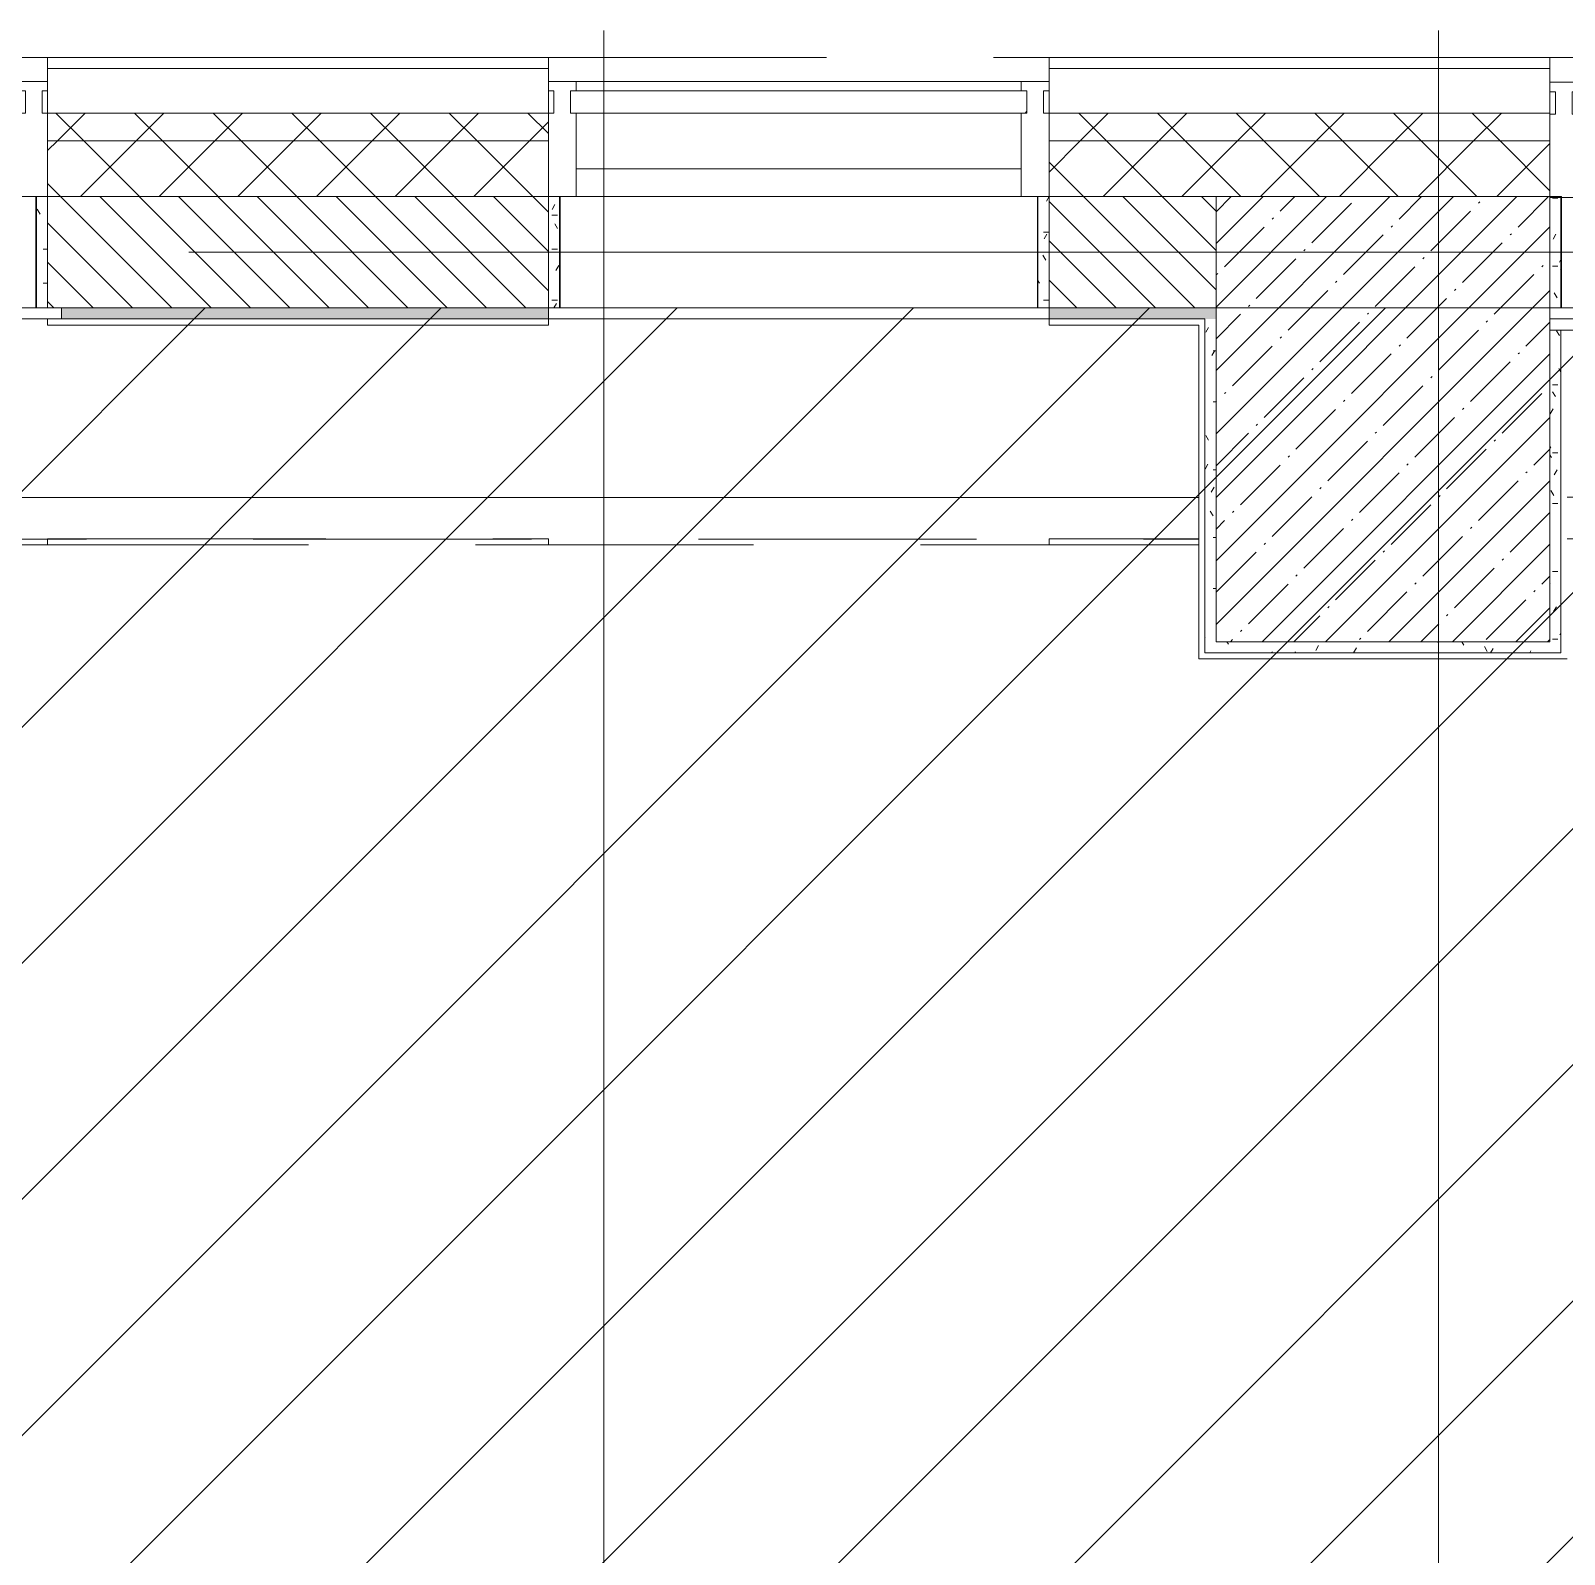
# Model space of a CAD drawing. Header units: millimetres. Extents: x -6228 to 198016, y -8553 to 29000.
# Drawn here: x 151558 to 154314, y 24660 to 27398 of the extents above; entities that cross this region are included whole.
import ezdxf

# ---------------------------------------------------------------- set-up
doc = ezdxf.new("R2010")
doc.units = ezdxf.units.MM
doc.linetypes.add('200_ШТРИХ__ш1_п0_6_', pattern=[800, 500, -300])
doc.linetypes.add('Осевая', pattern=[15875, 3175, -2381.25, 7937.5, -2381.25])
for name, color, linetype, lineweight in [('A-DETL-1', 7, 'Continuous', 9), ('A-DETL-MBND-1', 7, '200_ШТРИХ__ш1_п0_6_', 9), ('A-GLAZ-CURT-2', 7, 'Continuous', 9), ('A-GLAZ-CWMG-3', 7, 'Continuous', 9), ('A-WALL-1', 7, 'Continuous', 9), ('A-WALL-4', 7, 'Continuous', 13), ('I-WALL-7', 7, 'Continuous', 9), ('S-COLS-2', 7, 'Continuous', 9), ('Оси', 7, 'Continuous', 9), ('Оси-2', 7, 'Осевая', 9)]:
    doc.layers.add(name, color=color, linetype=linetype, lineweight=lineweight)
doc.layers.add('A-DETL-GENF-7', color=7, linetype='Continuous', lineweight=9, true_color=0xc0c0c0)
doc.layers.add('I-WALL-9', color=9, linetype='Continuous', lineweight=9, true_color=0x808080)
pattern_1 = [(45, (135578.19, 0), (-70.71068, 70.71068), []), (135, (135578.19, 0), (-70.71068, -70.71068), [])]
pattern_2 = [(0, (135578.187, 0), (121.92, 30.48), [10.058, -81.382, 10.058, -81.382, -487.68]), (0, (135578.187, 0), (121.92, 30.48), [-182.88, 10.058, -172.822, 10.058, -81.382, -213.36]), (0, (135578.187, 0), (121.92, 30.48), [-457.2, 10.058, -50.902, 10.058, -142.342]), (120, (135623.907, 15.24), (-87.356454, 90.345817), [10.058, -81.382, 10.058, -81.382, -487.68]), (120, (135623.907, 15.24), (-87.356454, 90.345817), [-182.88, 10.058, -172.822, 10.058, -81.382, -213.36]), (120, (135623.907, 15.24), (-87.356454, 90.345817), [-457.2, 10.058, -50.902, 10.058, -142.342]), (240, (135639.147, 76.2), (-34.563546, -120.825817), [10.058, -81.382, 10.058, -81.382, -487.68]), (240, (135639.147, 76.2), (-34.563546, -120.825817), [-182.88, 10.058, -172.822, 10.058, -81.382, -213.36]), (240, (135639.147, 76.2), (-34.563546, -120.825817), [-457.2, 10.058, -50.902, 10.058, -142.342])]

# ---------------------------------------------------------------- blocks, each defined once
blk = doc.blocks.new('Прямоугольный импост - Импост структурный с накладкой - 190мм-22856075-План зашивки приборов отопления в осях 2 этажа 1-12')
at = {"layer": 'A-GLAZ-CWMG-3'}
for p, q in [((0, 190), (-50, 190)), ((-50, 190), (-50, 40)), ((0, 40), (0, 190)), ((-50, 40), (-40, 40)), ((-40, 40), (-40, 0)), ((-10, 0), (-10, 40)), ((-10, 40), (0, 40)), ((-40, 0), (-50, 0)), ((-50, 0), (-50, -17)), ((0, 0), (-10, 0)), ((0, -17), (0, 0)), ((-50, -17), (0, -17))]:
    blk.add_line(p, q, dxfattribs=at)
blk = doc.blocks.new('Прямоугольный импост - Импост структурный с накладкой - 190мм-V179-План зашивки приборов отопления в осях 2 этажа 1-12')
at = {"layer": 'A-GLAZ-CWMG-3'}
for p, q in [((0, 190), (-50, 190)), ((-50, 190), (-50, 40)), ((0, 40), (0, 188.3)), ((-50, 40), (-40, 40)), ((-40, 40), (-40, 0)), ((-10, 0), (-10, 40)), ((-10, 40), (0, 40)), ((-40, 0), (-50, 0)), ((-50, 0), (-50, -17)), ((0, 0), (-10, 0)), ((0, -17), (0, 0)), ((-50, -17), (0, -17))]:
    blk.add_line(p, q, dxfattribs=at)
blk = doc.blocks.new('Системная панель - Стекло - 40мм-V190-План зашивки приборов отопления в осях 2 этажа 1-12')
at = {"layer": 'A-GLAZ-CURT-2'}
h = blk.add_hatch(dxfattribs=at)
h.set_pattern_fill('FP_169', color=256, style=0, pattern_type=2)
h.set_pattern_definition([(45, (-17460.26, -27190), (-282.8427, 282.8427), [200, -600]), (45, (-17660.26, -27290), (-282.8427, 282.8427), [600, -200]), (45, (-17260.26, -27390), (-282.8427, 282.8427), [200, -600])])
h.paths.add_polyline_path([(-410, -40), (410, -40), (410, 0), (-410, 0)])
for p, q in [((410, 0), (-410, 0)), ((-410, 0), (-410, -40)), ((410, -40), (410, 0)), ((-410, -40), (410, -40))]:
    blk.add_line(p, q, dxfattribs=at)
blk = doc.blocks.new('Прямоугольный импост - Импост структурный с накладкой - 160мм Темный-33186089-План зашивки приборов отопления в осях 2 этажа 1-12')
at = {"layer": 'A-GLAZ-CWMG-3'}
for p, q in [((16960.3, 27307), (17760.3, 27307)), ((16960.3, 27150), (17760.3, 27150))]:
    blk.add_line(p, q, dxfattribs=at)
blk = doc.blocks.new('Прямоугольный импост - Импост структурный с накладкой - 190мм-V203-План зашивки приборов отопления в осях 2 этажа 1-12')
at = {"layer": 'A-GLAZ-CWMG-3'}
for p, q in [((-50, 40), (-50, 190)), ((-50, 190), (0, 190)), ((0, 190), (0, 40)), ((-40, 40), (-50, 40)), ((-40, 0), (-40, 40)), ((-10, 40), (-10, 0)), ((0, 40), (-10, 40)), ((-50, -17), (-50, 0)), ((-50, 0), (-40, 0)), ((-10, 0), (0, 0)), ((0, 0), (0, -17)), ((0, -17), (-50, -17))]:
    blk.add_line(p, q, dxfattribs=at)
blk = doc.blocks.new('BSC_Колонна _Прямоугольная - 600х800-V233-План зашивки приборов отопления в осях 2 этажа 1-12')
at = {"layer": 'S-COLS-2'}
h = blk.add_hatch(dxfattribs=at)
h.set_pattern_fill('FP_204', color=256, style=0, pattern_type=2)
h.set_pattern_definition([(45, (-18410.26, -26700), (-57.02463, 57.02463), []), (45, (-18353.23, -26700), (-57.02463, 57.02463), [100.806, -20.161, 3.353, -16.808])])
h.paths.add_polyline_path([(-300, -400), (300, -400), (300, 400), (-300, 400), (-300, -351.6)])
for p, q in [((300, 400), (-300, 400)), ((-300, 400), (-300, 200)), ((300, 200), (300, 400)), ((-300, 200), (-300, -400)), ((300, -400), (300, 200)), ((-300, -400), (300, -400))]:
    blk.add_line(p, q, dxfattribs=at)
blk = doc.blocks.new('Зашивка приборов отопления12 - Зашивка приборов отопления-33278990-План зашивки приборов отопления в осях 2 этажа 1-12')
at = {"layer": 'A-DETL-MBND-1'}
for p, q in [((35540, 23400), (34640, 23400)), ((37340, 23400), (36440, 23400)), ((34309.7, 23079), (37609, 23079)), ((37609, 23079), (34309.7, 23079)), ((34309.7, 23004), (37609, 23004))]:
    blk.add_line(p, q, dxfattribs=at)
blk = doc.blocks.new('Зашивка приборов отопления13 - Зашивка приборов отопления-33279120-План зашивки приборов отопления в осях 2 этажа 1-12')
at = {"layer": 'A-DETL-MBND-1'}
for p, q in [((19610.3, 26880), (18710.3, 26880)), ((20135.9, 26560), (20135.9, 26849)), ((20136.3, 26849), (20136.3, 26560)), ((18741.3, 26560), (20135.9, 26560)), ((20210, 26560), (20135.9, 26560)), ((18741.3, 26485), (19610.3, 26485))]:
    blk.add_line(p, q, dxfattribs=at)

msp = doc.modelspace()

# ---------------------------------------------------------------- hatches: boundary and pattern name
at = {"layer": 'A-DETL-GENF-7'}
h = msp.add_hatch(dxfattribs=at)
h.set_pattern_fill('FP_235', color=256, style=0, pattern_type=2)
h.set_pattern_definition([(45, (135578.2, 0), (-212.132, 212.132), [])])
h.paths.add_polyline_path([(166168.2, 15231), (166168.2, 26500), (157488.2, 26500), (157488.2, 26900), (150338.2, 26900), (150338.2, 24680), (149888.4, 24680), (149888.4, 15231), (163568.5, 15231)])
at = {"layer": 'A-WALL-1'}
h = msp.add_hatch(dxfattribs=at)
h.set_pattern_fill('FP_152', color=256, style=0, pattern_type=2)
h.set_pattern_definition(pattern_1)
h.paths.add_polyline_path([(169288.2, 27200), (169288.2, 27250), (155188.4, 27250), (155188.4, 27200), (169205.9, 27200)])
h.paths.add_polyline_path([(154288.4, 27200), (154288.4, 27250), (153388.4, 27250), (153388.4, 27200), (154283.5, 27200)])
h.paths.add_polyline_path([(152488.4, 27200), (152488.4, 27250), (151588.4, 27250), (151588.4, 27200), (152293.9, 27200)])
h.paths.add_polyline_path([(150688.4, 27200), (150688.4, 27250), (149267.2, 27250), (149267.2, 27200), (150635.8, 27200)])
h = msp.add_hatch(dxfattribs=at)
h.set_pattern_fill('FP_152', color=256, style=0, pattern_type=2)
h.set_pattern_definition(pattern_1)
h.paths.add_polyline_path([(168874.3, 27100), (169188.2, 27100), (169188.2, 27200), (155188.4, 27200), (155188.4, 27100), (168211, 27100)])
h.paths.add_polyline_path([(154288.4, 27100), (154288.4, 27200), (153388.4, 27200), (153388.4, 27100), (154283.5, 27100)])
h.paths.add_polyline_path([(151588.4, 27100), (152488.4, 27100), (152488.4, 27200), (151588.4, 27200), (151588.4, 27133.3)])
h.paths.add_polyline_path([(150635.8, 27100), (150688.4, 27100), (150688.4, 27200), (149267.2, 27200), (149267.2, 27100), (150304.2, 27100)])
h = msp.add_hatch(dxfattribs=at)
h.set_pattern_fill('FP_154', color=256, style=0, pattern_type=2)
h.set_pattern_definition([(135, (135578.187, 0), (-35.35534, -35.35534), [])])
h.paths.add_polyline_path([(157488.2, 26900), (157488.2, 27100), (155188.4, 27100), (155188.4, 26900), (156936.4, 26900)])
h.paths.add_polyline_path([(153388.4, 26900), (153688.4, 26900), (153688.4, 27100), (153388.4, 27100)])
h.paths.add_polyline_path([(152488.4, 26900), (152488.4, 27100), (151588.4, 27100), (151588.4, 26900), (152293.9, 26900)])
h.paths.add_polyline_path([(150688.4, 26900), (150688.4, 27100), (149888.2, 27100), (149888.2, 26900), (150635.8, 26900)])
at = {"layer": 'I-WALL-9'}
h = msp.add_hatch(dxfattribs=at)
h.set_pattern_fill('FP_219', color=256, style=0, pattern_type=2)
h.set_pattern_definition(pattern_2)
h.paths.add_polyline_path([(151588.4, 26900), (151588.4, 27100), (151568.4, 27100), (151568.4, 26900)])
h = msp.add_hatch(dxfattribs=at)
h.set_pattern_fill('FP_219', color=256, style=0, pattern_type=2)
h.set_pattern_definition(pattern_2)
h.paths.add_polyline_path([(152508.4, 26900), (152508.4, 27100), (152488.4, 27100), (152488.4, 26900)])
h = msp.add_hatch(dxfattribs=at)
h.set_pattern_fill('FP_219', color=256, style=0, pattern_type=2)
h.set_pattern_definition(pattern_2)
h.paths.add_polyline_path([(153388.4, 26900), (153388.4, 27100), (153368.4, 27100), (153368.4, 26900)])
h = msp.add_hatch(dxfattribs=at)
h.set_pattern_fill('FP_219', color=256, style=0, pattern_type=2)
h.set_pattern_definition(pattern_2)
h.paths.add_polyline_path([(154308.4, 26900), (154308.4, 27100), (154288.4, 27100), (154288.4, 26900)])
h = msp.add_hatch(dxfattribs=at)
h.set_pattern_fill('FP_219', color=256, style=0, pattern_type=2)
h.set_pattern_definition(pattern_2)
h.paths.add_polyline_path([(153688.4, 26880), (153688.4, 26900), (153388.4, 26900), (153388.4, 26880), (153668.4, 26880)])
h.paths.add_polyline_path([(152488.4, 26880), (152488.4, 26900), (151613.4, 26900), (151613.4, 26880), (152293.9, 26880)])
h.paths.add_polyline_path([(150385.2, 26880), (150688.4, 26880.4), (150688.4, 26900), (150358.2, 26898.9), (150358.2, 26880)])
h = msp.add_hatch(dxfattribs=at)
h.set_pattern_fill('FP_219', color=256, style=0, pattern_type=2)
h.set_pattern_definition(pattern_2)
h.paths.add_polyline_path([(153668.4, 26280), (153688.4, 26280), (153688.4, 26880), (153668.4, 26880), (153668.4, 26300)])
h = msp.add_hatch(dxfattribs=at)
h.set_pattern_fill('FP_219', color=256, style=0, pattern_type=2)
h.set_pattern_definition(pattern_2)
h.paths.add_polyline_path([(154288.4, 26300), (154308.4, 26300), (154308.4, 26860), (154288.4, 26860), (154288.4, 26348.4)])
h = msp.add_hatch(dxfattribs=at)
h.set_pattern_fill('FP_219', color=256, style=0, pattern_type=2)
h.set_pattern_definition(pattern_2)
h.paths.add_polyline_path([(153688.4, 26280), (154308.4, 26280), (154308.4, 26300), (153688.4, 26300)])

# ---------------------------------------------------------------- linework, layer by layer
at = {"layer": 'A-DETL-1'}
msp.add_line((157488.2, 26900), (150338.2, 26900), dxfattribs=at)
at = {"layer": 'A-DETL-MBND-1'}
for p, q in [((150688.4, 27350), (151588.4, 27350)), ((152488.4, 27350), (153388.4, 27350)), ((154288.4, 27350), (155188.4, 27350)), ((152538.4, 27100), (153338.4, 27100)), ((153338.4, 27100), (152538.4, 27100)), ((151588.4, 26880), (150688.4, 26880)), ((153388.4, 26880), (152488.4, 26880)), ((155188.4, 26880), (154288.4, 26880)), ((151588.4, 26474), (150359.2, 26474)), ((151588.4, 26485), (152488.4, 26485)), ((151588.4, 26474), (151588.4, 26485)), ((153657.4, 26474), (151588.4, 26474)), ((152488.4, 26485), (152488.4, 26474)), ((153388.4, 26485), (153657.4, 26485)), ((153388.4, 26485), (153388.4, 26474))]:
    msp.add_line(p, q, dxfattribs=at)
at = {"layer": 'A-WALL-1'}
for p, q in [((152488.4, 27350), (151588.4, 27350)), ((151588.4, 27350), (151588.4, 27100)), ((152488.4, 27100), (152488.4, 27350)), ((154288.4, 27350), (153388.4, 27350)), ((153388.4, 27350), (153388.4, 27100)), ((154288.4, 27100), (154288.4, 27350)), ((151588.4, 27100), (152488.4, 27100)), ((151588.4, 27100), (151588.4, 26900)), ((153388.4, 27100), (153688.4, 27100)), ((151588.4, 26900), (151613.4, 26900))]:
    msp.add_line(p, q, dxfattribs=at)
at = {"layer": 'A-WALL-4'}
for p, q in [((152488.4, 27330), (151588.4, 27330)), ((154288.4, 27330), (153388.4, 27330)), ((152488.4, 27250), (151588.4, 27250)), ((154288.4, 27250), (153388.4, 27250)), ((152488.4, 27200), (151588.4, 27200)), ((154288.4, 27200), (153388.4, 27200)), ((152488.4, 27100), (151588.4, 27100)), ((153688.4, 27100), (153388.4, 27100)), ((151613.4, 26900), (152488.4, 26900)), ((151613.4, 26880), (152488.4, 26880)), ((153388.4, 26900), (153688.4, 26900)), ((153388.4, 26880), (153668.4, 26880)), ((153668.4, 26880), (153668.4, 26280))]:
    msp.add_line(p, q, dxfattribs=at)
at = {"layer": 'I-WALL-7'}
for p, q in [((151588.4, 27100), (151567.4, 27100)), ((151567.4, 27100), (151567.4, 26900)), ((151568.4, 27100), (151568.4, 26900)), ((152488.4, 27100), (152488.4, 26869)), ((152509.4, 27100), (152488.4, 27100)), ((152508.4, 26900), (152508.4, 27100)), ((152509.4, 26900), (152509.4, 27100)), ((153388.4, 27100), (153367.4, 27100)), ((153367.4, 27100), (153367.4, 26900)), ((153368.4, 27100), (153368.4, 26900)), ((153388.4, 26869), (153388.4, 27100)), ((154309.4, 27100), (154288.4, 27100)), ((154308.4, 26900), (154308.4, 27100)), ((154309.4, 26900), (154309.4, 27100)), ((150688.4, 26900), (151588.4, 26900)), ((151613.4, 26880), (150688.4, 26880)), ((151588.4, 26880), (151588.4, 26869)), ((151613.4, 26900), (151613.4, 26880)), ((152488.4, 26900), (153388.4, 26900)), ((153388.4, 26880), (152488.4, 26880)), ((154288.4, 26900), (154309.4, 26900)), ((157488.2, 26880), (154288.4, 26880)), ((151588.4, 26869), (152488.4, 26869)), ((153388.4, 26869), (153657.4, 26869)), ((153657.4, 26869), (153657.4, 26269)), ((155188.4, 26860), (154288.4, 26860)), ((154308.4, 26280), (154308.4, 26860)), ((153668.4, 26280), (154308.4, 26280)), ((153657.4, 26269), (154319.4, 26269))]:
    msp.add_line(p, q, dxfattribs=at)
at = {"layer": 'Оси'}
for p, q in [((152588.2, 24898.1), (152588.2, 27398.1)), ((154088.2, 24898.1), (154088.2, 27398.1))]:
    msp.add_line(p, q, dxfattribs=at)
at = {"layer": 'Оси-2'}
for p, q in [((135967.2, 27000), (166938.2, 27000)), ((152588.2, 593.7), (152588.2, 24898.1)), ((154088.2, 593.7), (154088.2, 24898.1))]:
    msp.add_line(p, q, dxfattribs=at)

# ---------------------------------------------------------------- block references
at = {"layer": 'A-DETL-MBND-1'}
for name, p in [('Зашивка приборов отопления12 - Зашивка приборов отопления-33278990-План зашивки приборов отопления в осях 2 этажа 1-12', (116048.4, 3480)), ('Зашивка приборов отопления13 - Зашивка приборов отопления-33279120-План зашивки приборов отопления в осях 2 этажа 1-12', (135578.2, 0))]:
    msp.add_blockref(name, p, dxfattribs=at)
at = {"layer": 'A-GLAZ-CURT-2'}
msp.add_blockref('Системная панель - Стекло - 40мм-V190-План зашивки приборов отопления в осях 2 этажа 1-12', (152938.4, 27290), dxfattribs=at)
at = {"layer": 'A-GLAZ-CWMG-3', "extrusion": (0, 0, -1), "rotation": 180}
for p in [(-151588.4, 27290), (-153388.4, 27290)]:
    msp.add_blockref('Прямоугольный импост - Импост структурный с накладкой - 190мм-V203-План зашивки приборов отопления в осях 2 этажа 1-12', p, dxfattribs=at)
at = {"layer": 'A-GLAZ-CWMG-3', "rotation": 180}
for name, p in [('Прямоугольный импост - Импост структурный с накладкой - 190мм-22856075-План зашивки приборов отопления в осях 2 этажа 1-12', (152488.4, 27290)), ('Прямоугольный импост - Импост структурный с накладкой - 190мм-V179-План зашивки приборов отопления в осях 2 этажа 1-12', (154288.4, 27288.3))]:
    msp.add_blockref(name, p, dxfattribs=at)
at = {"layer": 'A-GLAZ-CWMG-3'}
msp.add_blockref('Прямоугольный импост - Импост структурный с накладкой - 160мм Темный-33186089-План зашивки приборов отопления в осях 2 этажа 1-12', (135578.2, 0), dxfattribs=at)
at = {"layer": 'S-COLS-2'}
msp.add_blockref('BSC_Колонна _Прямоугольная - 600х800-V233-План зашивки приборов отопления в осях 2 этажа 1-12', (153988.4, 26700), dxfattribs=at)

doc.saveas('drawing.dxf')
